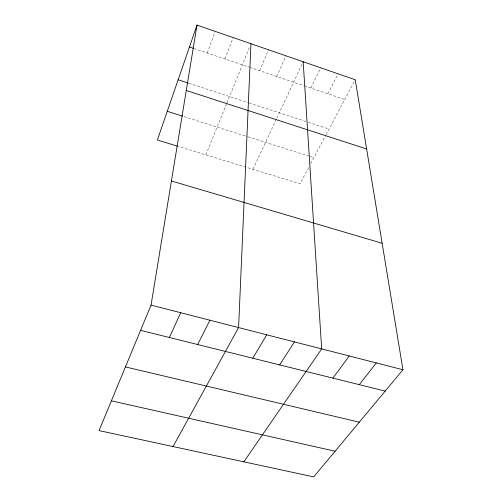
<?xml version="1.0" encoding="UTF-8"?>
<svg xmlns="http://www.w3.org/2000/svg" width="502" height="502" viewBox="0 0 502 502"><rect width="100%" height="100%" fill="white"/><g stroke="black" fill="none" stroke-linecap="round" stroke-linejoin="round"><path stroke-width="0.38" stroke-dasharray="2.51 1.88" d="M207.288 53.024L215.195 31.375M224.927 58.979L233.173 37.587M205.851 154.873L226.659 103.594M226.948 102.891L249.814 46.548M259.641 70.707L268.551 49.798M276.721 76.48L285.958 55.804M252.945 169.312L276.458 118.961M276.771 118.277L303.17 61.746M310.857 88.007L320.715 67.808M327.9 93.767L338.066 73.794M308.636 167.605L300.07 183.763L178.097 146.358M310.744 163.633L325.767 135.295M326.131 134.605L355.234 79.724M184.058 116.615L247.354 136.632M248.082 136.864L309.546 156.298M310.274 156.524L313.901 157.672M188.972 83.288L248.459 102.728M249.18 102.966L307.613 122.055M308.335 122.293L329.067 129.07M193.91 48.506L248.848 67.061M249.569 67.306L303.679 85.585M304.394 85.829L344.767 99.465"/><path stroke-width="0.75" d="M250.962 43.724L238.594 327.574L173.027 446.554M151.039 305.103L197.01 25.1L355.234 79.724L402.949 369.754L313.712 476.9L99.051 430.597L151.039 305.103L402.949 369.754M197.01 25.1L157.371 140.002L177.363 146.132M169.35 337.507L180.745 312.727M197.637 344.529L209.924 320.213M252.788 358.221L266.769 334.803M279.677 364.898L294.454 341.906M243.846 461.827L321.675 348.896L303.17 61.746M332.914 378.119L349.235 355.968M359.263 384.657L376.324 362.921M111.388 400.822L335.098 451.229M125.431 366.918L359.281 422.182M140.579 330.36L385.172 391.096M171.42 180.977L382.141 243.269M167.273 111.312L182.596 116.157M186.273 90.485L366.623 148.975M178.154 79.755L188.25 83.056M189.455 47L193.17 48.255"/></g></svg>
